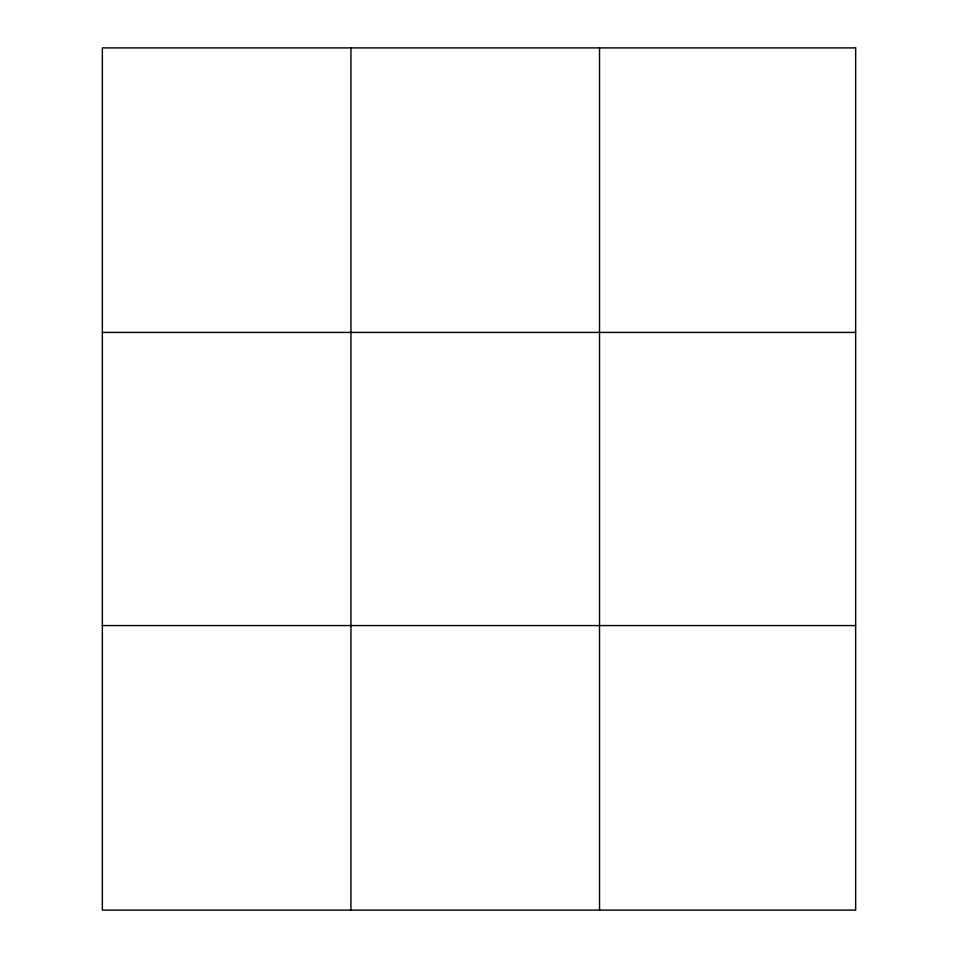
<?xml version="1.0" encoding="UTF-8"?>
<svg xmlns="http://www.w3.org/2000/svg" width="958" height="958" viewBox="0 0 958 958"><rect width="100%" height="100%" fill="white"/><g stroke="black" fill="none" stroke-linecap="round" stroke-linejoin="round"><path stroke-width="1.44" d="M350.939 47.9L350.939 910.1M599.528 47.9L599.528 910.1M102.35 332.426L855.65 332.426M102.35 625.574L855.65 625.574M855.65 47.9L855.65 910.1L102.35 910.1L102.35 47.9L855.65 47.9"/></g></svg>
